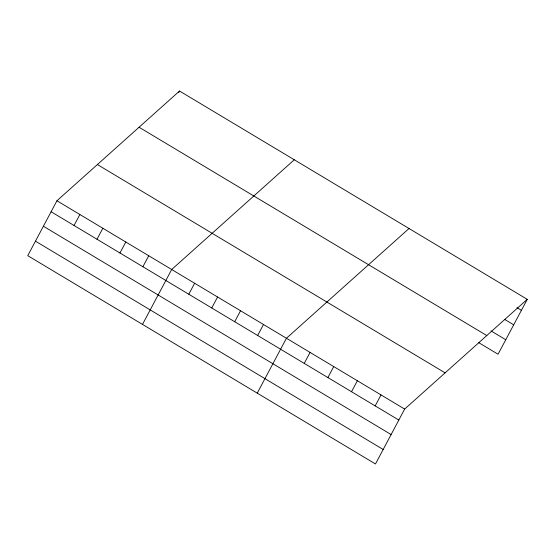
<?xml version="1.0" encoding="UTF-8"?>
<svg xmlns="http://www.w3.org/2000/svg" width="555" height="555" viewBox="0 0 555 555"><rect width="100%" height="100%" fill="white"/><g stroke="black" fill="none" stroke-linecap="round" stroke-linejoin="round"><path stroke-width="0.83" d="M56.943 200.764L27.75 255.661L375.471 463.973L404.657 409.077L527.25 299.339L179.529 91.027L56.943 200.764L404.657 409.077M74.051 225.496L79.892 214.514M97 239.247L102.841 228.265M178.752 92.491L179.529 91.027M119.949 252.997L125.791 242.008M142.899 266.74L148.74 255.758M142.496 324.404L171.689 269.508L294.275 159.771M188.797 294.24L194.638 283.258M211.746 307.99L217.588 297.001M234.696 321.733L240.537 310.751M257.645 335.484L263.486 324.502M257.243 393.148L286.435 338.252L409.028 228.514M304.237 363.4L310.078 352.418M327.887 377.567L333.728 366.577M351.53 391.726L357.371 380.744M375.173 405.892L381.014 394.91M527.25 299.339L498.057 354.236L478.847 342.726M516.976 307.664L521.409 310.321M504.835 319.5L513.701 324.814M490.988 330.891L505.765 339.743M139.076 127.241L486.797 335.553M97.396 164.551L445.117 372.863M51.102 211.746L398.823 420.059M43.394 226.239L391.115 434.551M35.458 241.168L383.172 449.481"/></g></svg>
